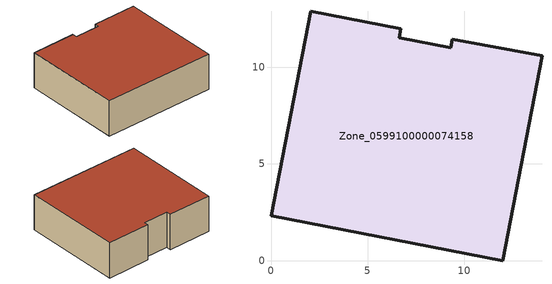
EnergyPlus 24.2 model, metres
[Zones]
Zone_0599100000074158
 floor ground (C_G): 6.63,11.53 9.3,11.01 9.38,11.46 14.02,10.59 12,0 0,2.31 2.05,12.89 6.72,11.99 z0
 wall outside (C_F): 9.3,11.01 6.63,11.53 6.72,11.99 2.05,12.89 0,2.31 12,0 14.02,10.59 9.38,11.46 9.3,11.01 z0:3.92
 roof outside (C_R): 2.05,12.89 0,2.31 12,0 14.02,10.59 9.38,11.46 9.3,11.01 6.63,11.53 6.72,11.99 z3.92
[BUILDING]
Pand.0599100000074158: North Axis=0; Terrain=City; Loads Convergence Tolerance Value=0.04; Temperature Convergence Tolerance Value=0.4; Solar Distribution=FullExterior; Maximum Number of Warmup Days=25; Minimum Number of Warmup Days=1
[Site:Location]
Rotterdam.The.Hague.AP_ZH_NLD Design_Conditions: Latitude=51.96; Longitude=4.45; Time Zone=1; Elevation=-4.5
[SITE:GROUNDTEMPERATURE:BUILDINGSURFACE]
18, 18, 18, 18, 18, 18, 18, 18, 18, 18, 18, 18
[MATERIAL] Thermal Absorptance=0.9; Solar Absorptance=0.7; Visible Absorptance=0.7
Name | Roughness | Thickness | Conductivity | Density | Specific Heat
G.D.1965 | MediumSmooth | 0.15 | 1 | 540 | 1210
F.D.1965 | Rough | 0.3 | 0.857143 | 1920 | 840
R.D.1965 | MediumRough | 0.2 | 0.08 | 1500 | 1000
[CONSTRUCTION]
C_G: G.D.1965
C_F: F.D.1965
C_R: R.D.1965
[ZONE]
Zone_0599100000074158: Type=1; Multiplier=1; Ceiling Height=Autocalculate; Volume=Autocalculate; Floor Area=autocalculate; Part of Total Floor Area=Yes
[ZONEINFILTRATION:DESIGNFLOWRATE]
Infil_Zone_0599100000074158: Zone or ZoneList or Space or SpaceList=Zone_0599100000074158; Schedule=AlwaysOn; Design Flow Rate Calculation Method=Flow/Area; Flow Rate per Floor Area=0.0042; Constant Term Coefficient=1; Temperature Term Coefficient=0; Velocity Term Coefficient=0; Velocity Squared Term Coefficient=0
[HVACTEMPLATE:ZONE:IDEALLOADSAIRSYSTEM]
Zone_0599100000074158: Maximum Heating Supply Air Temperature=50; Minimum Cooling Supply Air Temperature=13; Maximum Heating Supply Air Humidity Ratio=0.0156; Minimum Cooling Supply Air Humidity Ratio=0.0077; Heating Limit=NoLimit; Cooling Limit=NoLimit; Dehumidification Control Type=ConstantSensibleHeatRatio; Cooling Sensible Heat Ratio=0.7; Dehumidification Setpoint=60; Humidification Control Type=None; Humidification Setpoint=30; Outdoor Air Method=None; Outdoor Air Flow Rate per Person=0.00944; Outdoor Air Flow Rate per Zone Floor Area=0; Outdoor Air Flow Rate per Zone=0; Demand Controlled Ventilation Type=None; Outdoor Air Economizer Type=NoEconomizer; Heat Recovery Type=None; Sensible Heat Recovery Effectiveness=0.7; Latent Heat Recovery Effectiveness=0.65
[ZONECONTROL:THERMOSTAT]
ThermostatControl_Zone_0599100000074158: Zone or ZoneList=Zone_0599100000074158; Control Type Schedule=DualSetpointControlType; Control 1=Thermostat_Zone_0599100000074158; Temperature Difference Between Cutout And Setpoint=0
[THERMOSTATSETPOINT:DUALSETPOINT]
Thermostat_Zone_0599100000074158: Heating Setpoint Temperature Schedule=HeatingSetpoint_Zone_0599100000074158; Cooling Setpoint Temperature Schedule=CoolingSetpoint_Zone_0599100000074158
[SCHEDULE:COMPACT]
HeatingSetpoint_Zone_0599100000074158: Through: 12/31, For: AllDays, Until: 24:00, 21
CoolingSetpoint_Zone_0599100000074158: Through: 12/31, For: AllDays, Until: 24:00, 24
DualSetpointControlType: Through: 12/31, For: AllDays, Until: 24:00, 4
AlwaysOn: Through: 12/31, For: AllDays, Until: 24:00, 1
